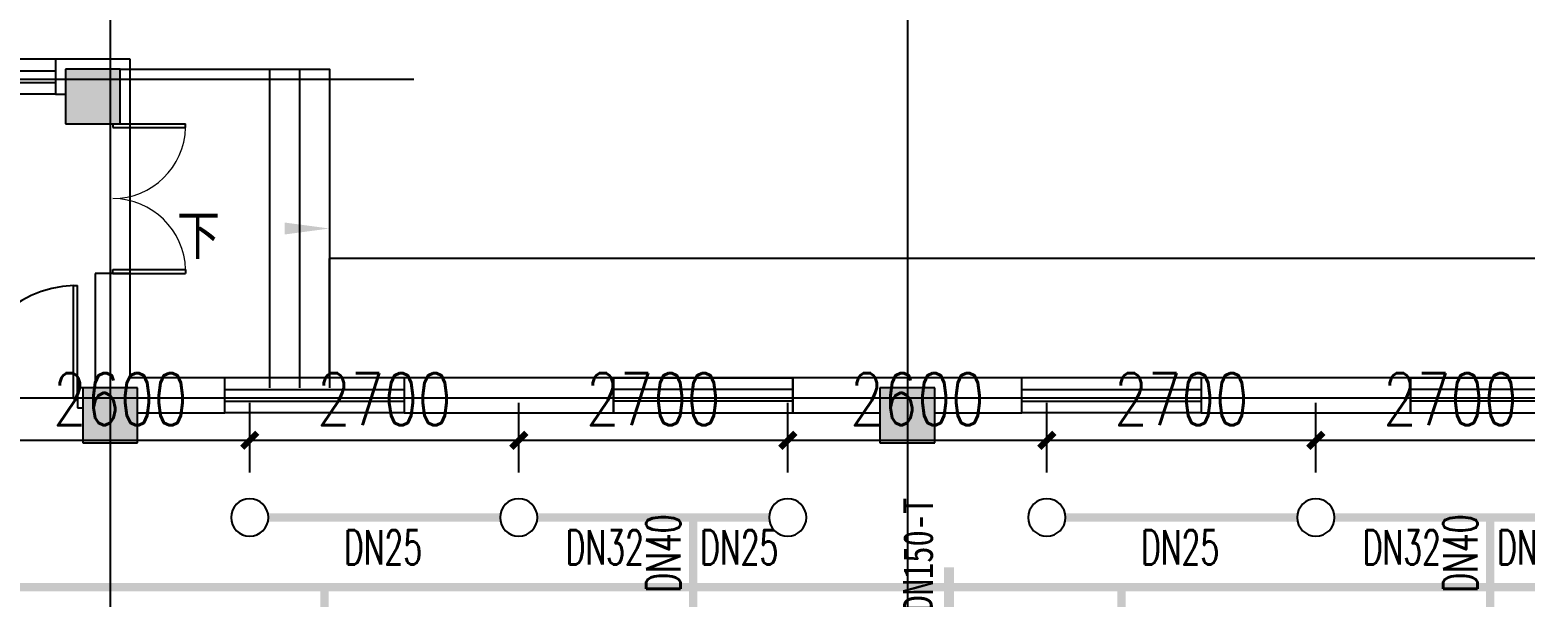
# Model space of a CAD drawing. Extents: x 0 to 2838408, y -923048 to 203859.
# Drawn here: x 2696456 to 2711463, y -259491 to -253799 of the extents above; entities that cross this region are included whole.
import ezdxf
from ezdxf.enums import TextEntityAlignment as Align

# ---------------------------------------------------------------- set-up
doc = ezdxf.new("R2010")
doc.units = 0
doc.header["$LTSCALE"] = 1000
doc.layers.add('A-ANNO-IDEN', color=3, linetype='Continuous', lineweight=0)
doc.layers.add('A-ANNO-TXT', color=7, linetype='Continuous', lineweight=0, plot=False)
for name, color, linetype in [('COLUMN', 9, 'Continuous'), ('DIM_喷淋', 3, 'Continuous'), ('DOOR_FIRE', 4, 'Continuous'), ('DOTE', 8, 'Continuous'), ('E2-楼梯、坡道', 52, 'Continuous'), ('EQUIP_喷头', 7, 'Continuous'), ('GROUND', 2, 'Continuous'), ('PIPE-喷淋', 6, 'Continuous'), ('PUB_HATCH', 8, 'Continuous'), ('TEXT_喷淋', 7, 'Continuous'), ('WALL', 9, 'Continuous'), ('WINDOW', 4, 'Continuous'), ('XREF', 8, 'Continuous'), ('抗震支吊架', 2, 'Continuous')]:
    doc.layers.add(name, color=color, linetype=linetype)
doc.styles.add('-黑体_T3', font='', dxfattribs={"width": 0.8})
doc.styles.add('_TCH_DIM_T3', font='SIMPLEX', dxfattribs={"width": 0.75, "bigfont": 'HZTXT'})
doc.styles.add('_TWT_PIPEDN', font='SIMPLEX', dxfattribs={"width": 0.8, "height": 2.3, "bigfont": 'HZTXT'})
doc.styles.add('kzcad', font='', dxfattribs={"width": 0.8})
doc.styles.get('-黑体_T3').set_extended_font_data('SimHei')
doc.styles.get('kzcad').set_extended_font_data('SimSun')
doc.dimstyles.new('_TWT_ARCH&&150', dxfattribs={"dimtxt": 525, "dimasz": 150, "dimexe": 375, "dimexo": 450, "dimgap": 150, "dimtad": 1, "dimdec": 0, "dimzin": 0, "dimdsep": 46, "dimtxsty": '_TCH_DIM_T3', "dimblk": 'ARCHTICK', "dimcen": 0.09, "dimclrt": 7, "dimazin": 2, "dimtfac": 1, "dimtdec": 0, "dimtix": 1, "dimtmove": 2, "dimatfit": 3, "dimfxl": 1, "dimtolj": 1, "dimtzin": 0, "dimarcsym": 0})

# ---------------------------------------------------------------- blocks, each defined once
blk = doc.blocks.new('$WINLIB2D$00000001')
at = {"color": 0}
for points in [[(-0.5, 0.5), (-0.5, -0.5)], [(-0.5, 0.5), (0.5, 0.5)], [(0.5, -0.5), (0.5, 0.5)], [(0.5, 0.1667), (-0.5, 0.1667)], [(0.5, -0.1667), (-0.5, -0.1667)], [(-0.5, -0.5), (0.5, -0.5)]]:
    blk.add_lwpolyline(points, dxfattribs=at)
blk = doc.blocks.new('$DorLib2D$00000002')
for p, q in [((-0.5, 0), (-0.5, 0.4875)), ((-0.475, 0.4875), (-0.5, 0.4875)), ((-0.475, 0), (-0.475, 0.4875)), ((0.475, 0), (0.475, 0.4875)), ((0.475, 0.4875), (0.5, 0.4875)), ((0.5, 0), (0.5, 0.4875)), ((-0.5, 0), (-0.475, 0)), ((0.5, 0), (0.475, 0))]:
    blk.add_line(p, q)
at = {"lineweight": 13}
for centre, start, end in [((-0.4875, 0), 0, 88.53072), ((0.4875, 0), 91.46928, 180)]:
    blk.add_arc(centre, 0.4875, start, end, dxfattribs=at)
blk = doc.blocks.new('$DorLib2D$00000225')
at = {"color": 0}
for p, q in [((0.475, -0.001), (0.475, 0.752)), ((0.475, 0.752), (0.5, 0.752)), ((0.5, -0.001), (0.5, 0.752)), ((-0.5, 0), (-0.5, 0.252)), ((-0.475, 0.252), (-0.5, 0.252)), ((-0.475, 0), (-0.475, 0.252)), ((-0.475, 0), (-0.5, 0)), ((0.475, -0.001), (0.5, -0.001))]:
    blk.add_line(p, q, dxfattribs=at)
for centre, radius, start, end in [((0.505, -0.002), 0.755, 92.2493, 179.7238), ((-0.501, 0.003), 0.251, 359.7899, 84.0974)]:
    blk.add_arc(centre, radius, start, end, dxfattribs=at)
blk = doc.blocks.new('1F1')
at = {"layer": 'PUB_HATCH'}
for points in [[(2361316.7, -254192.2), (2360766.7, -254192.2), (2360766.7, -254742.2), (2361316.7, -254742.2)], [(2361491.7, -257392.2), (2360941.7, -257392.2), (2360941.7, -257942.2), (2361491.7, -257942.2)], [(2369491.7, -257392.2), (2368941.7, -257392.2), (2368941.7, -257942.2), (2369491.7, -257942.2)]]:
    blk.add_hatch(color=256, dxfattribs=at).paths.add_polyline_path(points)
at = {"layer": 'A-ANNO-IDEN'}
blk.add_lwpolyline([(2362440.5, -255792.2, 0, 0, 0), (2363416.7, -255792.2, 0, 120, 0), (2362966.7, -255792.2, 0, 0, 0)], format="xyseb", dxfattribs=at)
at = {"layer": 'COLUMN'}
for p, q in [((2361316.7, -254192.2), (2360766.7, -254192.2)), ((2360766.7, -254192.2), (2360766.7, -254742.2)), ((2361316.7, -254742.2), (2361316.7, -254192.2)), ((2360766.7, -254742.2), (2361316.7, -254742.2)), ((2361491.7, -257392.2), (2360941.7, -257392.2)), ((2360941.7, -257392.2), (2360941.7, -257942.2)), ((2361491.7, -257942.2), (2361491.7, -257392.2)), ((2369491.7, -257392.2), (2368941.7, -257392.2)), ((2368941.7, -257392.2), (2368941.7, -257942.2)), ((2369491.7, -257942.2), (2369491.7, -257392.2)), ((2360941.7, -257942.2), (2361491.7, -257942.2)), ((2368941.7, -257942.2), (2369491.7, -257942.2))]:
    blk.add_line(p, q, dxfattribs=at)
at = {"layer": 'DOTE'}
for p, q in [((2361216.7, -187892.2), (2361216.7, -271092.2)), ((2369216.7, -187892.2), (2369216.7, -271092.2)), ((2343216.7, -254292.2), (2364264.3, -254292.2)), ((2343216.7, -257492.2), (2453916.7, -257492.2))]:
    blk.add_line(p, q, dxfattribs=at)
at = {"layer": 'E2-楼梯、坡道'}
for points in [[(2361316.7, -254192.2), (2362816.7, -254192.2), (2362816.7, -257392.2)], [(2362816.7, -254192.2), (2363116.7, -254192.2), (2363116.7, -257392.2)], [(2363116.7, -254192.2), (2363416.7, -254192.2), (2363416.7, -257392.2)]]:
    blk.add_lwpolyline(points, dxfattribs=at)
at = {"layer": 'GROUND'}
for p in [(2436966.7, -256092.2), (2363416.7, -257292.2)]:
    blk.add_line(p, (2363416.7, -256092.2), dxfattribs=at)
blk.add_lwpolyline([(2436966.7, -257292.2), (2363416.7, -257292.2)], dxfattribs=at)
at = {"layer": 'WALL'}
for p, q in [((2361416.7, -254092.2), (2360666.7, -254092.2)), ((2360666.7, -254092.2), (2360666.7, -254442.2)), ((2361416.7, -254742.2), (2361416.7, -254092.2)), ((2360666.7, -254442.2), (2360766.7, -254442.2)), ((2361316.7, -254742.2), (2361416.7, -254742.2)), ((2361416.7, -256242.2), (2361066.7, -256242.2)), ((2361066.7, -256242.2), (2361066.7, -257392.2)), ((2361416.7, -257292.2), (2361416.7, -256242.2)), ((2362366.7, -257292.2), (2361416.7, -257292.2)), ((2362366.7, -257642.2), (2362366.7, -257292.2)), ((2366266.7, -257292.2), (2364166.7, -257292.2)), ((2364166.7, -257292.2), (2364166.7, -257642.2)), ((2366266.7, -257642.2), (2366266.7, -257292.2)), ((2369216.7, -257292.2), (2368066.7, -257292.2)), ((2368066.7, -257292.2), (2368066.7, -257642.2)), ((2370366.7, -257292.2), (2369216.7, -257292.2)), ((2370366.7, -257642.2), (2370366.7, -257292.2)), ((2374266.7, -257292.2), (2372166.7, -257292.2)), ((2372166.7, -257292.2), (2372166.7, -257642.2)), ((2374266.7, -257642.2), (2374266.7, -257292.2)), ((2360941.7, -257392.2), (2360886.7, -257392.2)), ((2360886.7, -257392.2), (2360886.7, -257592.2)), ((2360886.7, -257592.2), (2360941.7, -257592.2)), ((2361491.7, -257642.2), (2362366.7, -257642.2)), ((2364166.7, -257642.2), (2366266.7, -257642.2)), ((2368066.7, -257642.2), (2368941.7, -257642.2)), ((2369491.7, -257642.2), (2370366.7, -257642.2)), ((2372166.7, -257642.2), (2374266.7, -257642.2))]:
    blk.add_line(p, q, dxfattribs=at)
at = {"layer": 'WINDOW'}
blk.add_line((2361416.7, -256242.2), (2361416.7, -254742.2), dxfattribs=at)
at = {"layer": 'DOOR_FIRE', "xscale": -1500, "yscale": -1500, "zscale": 200, "rotation": 180}
blk.add_blockref('$DorLib2D$00000225', (2360136.7, -257492.2), dxfattribs=at)
at = {"layer": 'WINDOW'}
for name, p, xscale, yscale, zscale, rotation in [('$WINLIB2D$00000001', (2359966.7, -254267.2), 1400, -350, 1400, 180), ('$DorLib2D$00000002', (2361241.7, -255492.2), -1500, -1500, -1500, 90)]:
    blk.add_blockref(name, p, dxfattribs=dict(at, xscale=xscale, yscale=yscale, zscale=zscale, rotation=rotation))
at = {"layer": 'WINDOW', "yscale": 350}
for p, xscale, zscale in [((2363266.7, -257467.2), -1800, -1800), ((2367166.7, -257467.2), 1800, 1800), ((2371266.7, -257467.2), -1800, -1800), ((2375166.7, -257467.2), 1800, 1800)]:
    blk.add_blockref('$WINLIB2D$00000001', p, dxfattribs=dict(at, xscale=xscale, zscale=zscale))
at = {"layer": 'A-ANNO-TXT', "color": 7, "style": '-黑体_T3', "width": 0.8}
blk.add_text('下', height=394.3, dxfattribs=at).set_placement((2361887.8, -256054.7))
blk = doc.blocks.new('_ArchTick')
at = {"color": 0, "linetype": 'ByBlock', "const_width": 0.4}
blk.add_lwpolyline([(-0.5, -0.5), (0.5, 0.5)], dxfattribs=at)
blk = doc.blocks.new('*D3081')
at = {"layer": 'Defpoints', "color": 0, "linetype": 'ByBlock', "transparency": 16777216}
for p in [(2712063, -257918), (2709363, -258692), (2712063, -258692)]:
    blk.add_point(p, dxfattribs=at)
at = {"layer": 'DIM_喷淋', "color": 0, "linetype": 'ByBlock', "lineweight": -2, "transparency": 16777216}
for p, q in [((2709363, -258242), (2709363, -257543)), ((2712063, -258242), (2712063, -257543)), ((2709363, -257918), (2712063, -257918))]:
    blk.add_line(p, q, dxfattribs=at)
at = {"layer": 'DIM_喷淋', "color": 0, "linetype": 'ByBlock', "lineweight": -2, "transparency": 16777216, "xscale": 150, "yscale": 150, "zscale": 150, "rotation": 180}
blk.add_blockref('_ArchTick', (2709363, -257918), dxfattribs=at)
at = {"layer": 'DIM_喷淋', "color": 0, "linetype": 'ByBlock', "lineweight": -2, "transparency": 16777216, "xscale": 150, "yscale": 150, "zscale": 150}
blk.add_blockref('_ArchTick', (2712063, -257918), dxfattribs=at)
at = {"layer": 'DIM_喷淋', "color": 7, "linetype": 'ByBlock', "transparency": 16777216, "insert": (2710713, -257505), "char_height": 525, "attachment_point": 5, "style": '_TCH_DIM_T3'}
blk.add_mtext('\\A1;2700', dxfattribs=at)
blk = doc.blocks.new('*D3082')
at = {"layer": 'Defpoints', "color": 0, "linetype": 'ByBlock', "transparency": 16777216}
for p in [(2709363, -257918), (2706663, -258692), (2709363, -258692)]:
    blk.add_point(p, dxfattribs=at)
at = {"layer": 'DIM_喷淋', "color": 0, "linetype": 'ByBlock', "lineweight": -2, "transparency": 16777216}
for p, q in [((2706663, -258242), (2706663, -257543)), ((2709363, -258242), (2709363, -257543)), ((2706663, -257918), (2709363, -257918))]:
    blk.add_line(p, q, dxfattribs=at)
at = {"layer": 'DIM_喷淋', "color": 0, "linetype": 'ByBlock', "lineweight": -2, "transparency": 16777216, "xscale": 150, "yscale": 150, "zscale": 150, "rotation": 180}
blk.add_blockref('_ArchTick', (2706663, -257918), dxfattribs=at)
at = {"layer": 'DIM_喷淋', "color": 0, "linetype": 'ByBlock', "lineweight": -2, "transparency": 16777216, "xscale": 150, "yscale": 150, "zscale": 150}
blk.add_blockref('_ArchTick', (2709363, -257918), dxfattribs=at)
at = {"layer": 'DIM_喷淋', "color": 7, "linetype": 'ByBlock', "transparency": 16777216, "insert": (2708013, -257505), "char_height": 525, "attachment_point": 5, "style": '_TCH_DIM_T3'}
blk.add_mtext('\\A1;2700', dxfattribs=at)
blk = doc.blocks.new('*D3083')
at = {"layer": 'Defpoints', "color": 0, "linetype": 'ByBlock', "transparency": 16777216}
for p in [(2706663, -257918), (2704063, -258692), (2706663, -258692)]:
    blk.add_point(p, dxfattribs=at)
at = {"layer": 'DIM_喷淋', "color": 0, "linetype": 'ByBlock', "lineweight": -2, "transparency": 16777216}
for p, q in [((2704063, -258242), (2704063, -257543)), ((2706663, -258242), (2706663, -257543)), ((2704063, -257918), (2706663, -257918))]:
    blk.add_line(p, q, dxfattribs=at)
at = {"layer": 'DIM_喷淋', "color": 0, "linetype": 'ByBlock', "lineweight": -2, "transparency": 16777216, "xscale": 150, "yscale": 150, "zscale": 150, "rotation": 180}
blk.add_blockref('_ArchTick', (2704063, -257918), dxfattribs=at)
at = {"layer": 'DIM_喷淋', "color": 0, "linetype": 'ByBlock', "lineweight": -2, "transparency": 16777216, "xscale": 150, "yscale": 150, "zscale": 150}
blk.add_blockref('_ArchTick', (2706663, -257918), dxfattribs=at)
at = {"layer": 'DIM_喷淋', "color": 7, "linetype": 'ByBlock', "transparency": 16777216, "insert": (2705363, -257505), "char_height": 525, "attachment_point": 5, "style": '_TCH_DIM_T3'}
blk.add_mtext('\\A1;2600', dxfattribs=at)
blk = doc.blocks.new('*D3084')
at = {"layer": 'Defpoints', "color": 0, "linetype": 'ByBlock', "transparency": 16777216}
for p in [(2704063, -257918), (2701363, -258692), (2704063, -258692)]:
    blk.add_point(p, dxfattribs=at)
at = {"layer": 'DIM_喷淋', "color": 0, "linetype": 'ByBlock', "lineweight": -2, "transparency": 16777216}
for p, q in [((2701363, -258242), (2701363, -257543)), ((2704063, -258242), (2704063, -257543)), ((2701363, -257918), (2704063, -257918))]:
    blk.add_line(p, q, dxfattribs=at)
at = {"layer": 'DIM_喷淋', "color": 0, "linetype": 'ByBlock', "lineweight": -2, "transparency": 16777216, "xscale": 150, "yscale": 150, "zscale": 150, "rotation": 180}
blk.add_blockref('_ArchTick', (2701363, -257918), dxfattribs=at)
at = {"layer": 'DIM_喷淋', "color": 0, "linetype": 'ByBlock', "lineweight": -2, "transparency": 16777216, "xscale": 150, "yscale": 150, "zscale": 150}
blk.add_blockref('_ArchTick', (2704063, -257918), dxfattribs=at)
at = {"layer": 'DIM_喷淋', "color": 7, "linetype": 'ByBlock', "transparency": 16777216, "insert": (2702713, -257505), "char_height": 525, "attachment_point": 5, "style": '_TCH_DIM_T3'}
blk.add_mtext('\\A1;2700', dxfattribs=at)
blk = doc.blocks.new('*D3085')
at = {"layer": 'Defpoints', "color": 0, "linetype": 'ByBlock', "transparency": 16777216}
for p in [(2701363, -257918), (2698663, -258692), (2701363, -258692)]:
    blk.add_point(p, dxfattribs=at)
at = {"layer": 'DIM_喷淋', "color": 0, "linetype": 'ByBlock', "lineweight": -2, "transparency": 16777216}
for p, q in [((2698663, -258242), (2698663, -257543)), ((2701363, -258242), (2701363, -257543)), ((2698663, -257918), (2701363, -257918))]:
    blk.add_line(p, q, dxfattribs=at)
at = {"layer": 'DIM_喷淋', "color": 0, "linetype": 'ByBlock', "lineweight": -2, "transparency": 16777216, "xscale": 150, "yscale": 150, "zscale": 150, "rotation": 180}
blk.add_blockref('_ArchTick', (2698663, -257918), dxfattribs=at)
at = {"layer": 'DIM_喷淋', "color": 0, "linetype": 'ByBlock', "lineweight": -2, "transparency": 16777216, "xscale": 150, "yscale": 150, "zscale": 150}
blk.add_blockref('_ArchTick', (2701363, -257918), dxfattribs=at)
at = {"layer": 'DIM_喷淋', "color": 7, "linetype": 'ByBlock', "transparency": 16777216, "insert": (2700013, -257505), "char_height": 525, "attachment_point": 5, "style": '_TCH_DIM_T3'}
blk.add_mtext('\\A1;2700', dxfattribs=at)
blk = doc.blocks.new('*D3086')
at = {"layer": 'Defpoints', "color": 0, "linetype": 'ByBlock', "transparency": 16777216}
for p in [(2698663, -257918), (2696063, -258692), (2698663, -258692)]:
    blk.add_point(p, dxfattribs=at)
at = {"layer": 'DIM_喷淋', "color": 0, "linetype": 'ByBlock', "lineweight": -2, "transparency": 16777216}
for p, q in [((2696063, -258242), (2696063, -257543)), ((2698663, -258242), (2698663, -257543)), ((2696063, -257918), (2698663, -257918))]:
    blk.add_line(p, q, dxfattribs=at)
at = {"layer": 'DIM_喷淋', "color": 0, "linetype": 'ByBlock', "lineweight": -2, "transparency": 16777216, "xscale": 150, "yscale": 150, "zscale": 150, "rotation": 180}
blk.add_blockref('_ArchTick', (2696063, -257918), dxfattribs=at)
at = {"layer": 'DIM_喷淋', "color": 0, "linetype": 'ByBlock', "lineweight": -2, "transparency": 16777216, "xscale": 150, "yscale": 150, "zscale": 150}
blk.add_blockref('_ArchTick', (2698663, -257918), dxfattribs=at)
at = {"layer": 'DIM_喷淋', "color": 7, "linetype": 'ByBlock', "transparency": 16777216, "insert": (2697363, -257505), "char_height": 525, "attachment_point": 5, "style": '_TCH_DIM_T3'}
blk.add_mtext('\\A1;2600', dxfattribs=at)
blk = doc.blocks.new('$TwtSys$00000125')
blk.add_circle((0, 0, 0), 1)

msp = doc.modelspace()

# ---------------------------------------------------------------- linework, layer by layer
at = {"layer": 'PIPE-喷淋', "linetype": 'ByBlock', "ltscale": 1.5, "const_width": 82.5}
for points in [[(2698850, -258692.2), (2701175, -258692.2)], [(2701550, -258692.2), (2703112.5, -258692.2)], [(2703112.5, -258692.2), (2703112.5, -259392.2)], [(2703112.5, -258692.2), (2703875, -258692.2)], [(2706850, -258692.2), (2709175, -258692.2)], [(2709550, -258692.2), (2711112.5, -258692.2)], [(2711112.5, -258692.2), (2711112.5, -259392.2)], [(2711112.5, -258692.2), (2711875, -258692.2)], [(2695112.5, -259392.2), (2699412.5, -259392.2)], [(2699412.5, -259392.2), (2703112.5, -259392.2)], [(2699412.5, -261192.2), (2699412.5, -259392.2)], [(2703112.5, -259392.2), (2707412.5, -259392.2)], [(2703112.5, -261192.2), (2703112.5, -259392.2)], [(2707412.5, -259392.2), (2711112.5, -259392.2)], [(2707412.5, -261192.2), (2707412.5, -259392.2)], [(2711112.5, -261192.2), (2711112.5, -259392.2)], [(2711112.5, -259392.2), (2715412.5, -259392.2)]]:
    msp.add_lwpolyline(points, dxfattribs=at)
at = {"layer": '抗震支吊架', "color": 4, "const_width": 100}
msp.add_lwpolyline([(2705679.2, -259592.2), (2705679.2, -259192.2)], dxfattribs=at)

# ---------------------------------------------------------------- block references
at = {"layer": 'EQUIP_喷头', "linetype": 'ByBlock', "xscale": 187.5, "yscale": -187.5, "zscale": 187.5}
for p in [(2698662.5, -258692.2), (2701362.5, -258692.2), (2704062.5, -258692.2), (2706662.5, -258692.2), (2709362.5, -258692.2)]:
    msp.add_blockref('$TwtSys$00000125', p, dxfattribs=at)
at = {"layer": 'XREF'}
msp.add_blockref('1F1', (336045.8, 0), dxfattribs=at)

# ---------------------------------------------------------------- texts
at = {"layer": 'TEXT_喷淋', "color": 251, "linetype": 'ByBlock', "style": '_TWT_PIPEDN', "width": 0.64}
for s, rotation, p in [('DN40', 90, (2702985, -259447)), ('DN40', 90, (2710985, -259447)), ('DN25', 359.99999, (2699607.7, -259164.7)), ('DN32', 359.99999, (2701832.7, -259164.7)), ('DN25', 359.99999, (2703182.7, -259164.7)), ('DN25', 359.99999, (2707607.7, -259164.7)), ('DN32', 359.99999, (2709832.7, -259164.7)), ('DN25', 359.99999, (2711182.7, -259164.7))]:
    msp.add_text(s, height=345, rotation=rotation, dxfattribs=at).set_placement(p)
at = {"layer": '抗震支吊架', "color": 4, "style": 'kzcad', "width": 0.8}
msp.add_text('KZS-DN150-T', height=300, rotation=89.88539, dxfattribs=at).set_placement((2705519.2, -259392.2), align=Align.CENTER)

# ---------------------------------------------------------------- dimensions: what is measured, and where the dimension line sits
at = {"layer": 'DIM_喷淋', "linetype": 'ByBlock'}
for p1, p2, picture, middle in [((2696062.5, -258692.2), (2698662.5, -258692.2), '*D3086', (2697362.5, -257505.3)), ((2698662.5, -258692.2), (2701362.5, -258692.2), '*D3085', (2700012.5, -257505.3)), ((2701362.5, -258692.2), (2704062.5, -258692.2), '*D3084', (2702712.5, -257505.3)), ((2704062.5, -258692.2), (2706662.5, -258692.2), '*D3083', (2705362.5, -257505.3)), ((2706662.5, -258692.2), (2709362.5, -258692.2), '*D3082', (2708012.5, -257505.3)), ((2709362.5, -258692.2), (2712062.5, -258692.2), '*D3081', (2710712.5, -257505.3))]:
    dim = msp.add_aligned_dim(p1=p1, p2=p2, distance=774.4, dimstyle='_TWT_ARCH&&150', dxfattribs=at)
    dim.commit()
    dim.dimension.update_dxf_attribs({"geometry": picture, "text_midpoint": middle})

doc.saveas('drawing.dxf')
